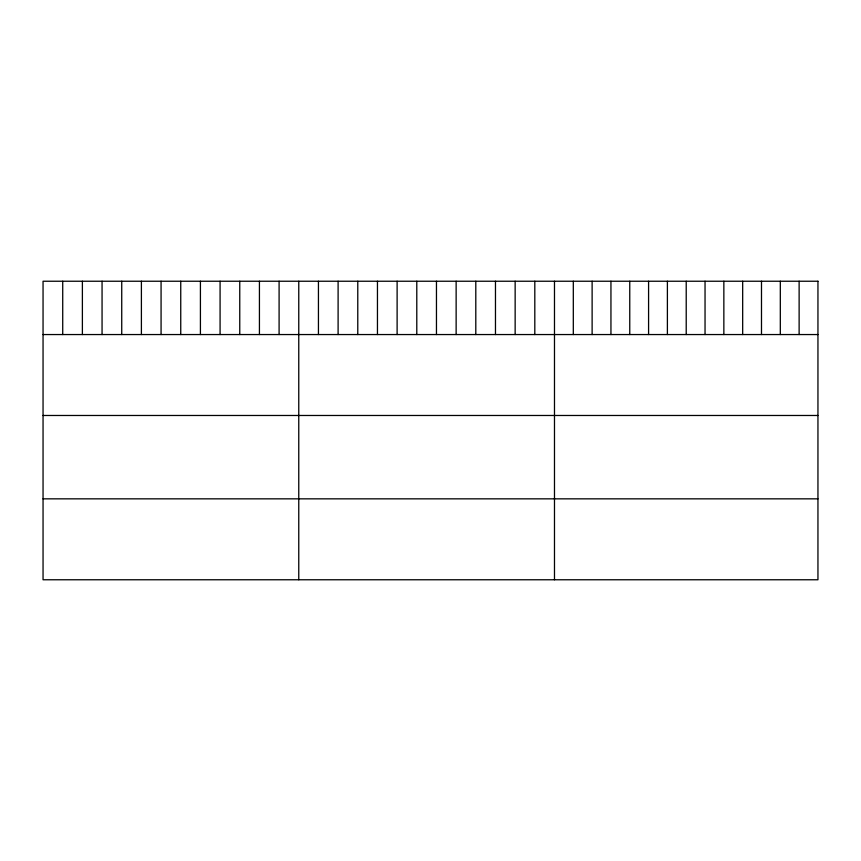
<?xml version="1.0" encoding="UTF-8"?>
<svg xmlns="http://www.w3.org/2000/svg" width="861" height="861" viewBox="0 0 861 861"><rect width="100%" height="100%" fill="white"/><g stroke="black" fill="none" stroke-linecap="round" stroke-linejoin="round"><path stroke-width="1.29" d="M43.05 334.552L817.95 334.552M43.05 415.476L817.95 415.476M43.05 498.842L817.95 498.842M799.126 281.235L799.126 334.552M780.314 281.235L780.314 334.552M761.49 281.235L761.49 334.552M742.677 281.235L742.677 334.552M723.853 281.235L723.853 334.552M705.041 281.235L705.041 334.552M686.217 281.235L686.217 334.552M667.393 281.235L667.393 334.552M648.581 281.235L648.581 334.552M629.757 281.235L629.757 334.552M610.944 281.235L610.944 334.552M592.12 281.235L592.12 334.552M573.308 281.235L573.308 334.552M554.484 281.235L554.484 579.765M534.81 281.235L534.81 334.552M515.147 281.235L515.147 334.552M495.473 281.235L495.473 334.552M475.799 281.235L475.799 334.552M456.136 281.235L456.136 334.552M436.462 281.235L436.462 334.552M416.789 281.235L416.789 334.552M397.115 281.235L397.115 334.552M377.452 281.235L377.452 334.552M357.778 281.235L357.778 334.552M338.104 281.235L338.104 334.552M318.441 281.235L318.441 334.552M298.767 281.235L298.767 579.765M279.093 281.235L279.093 334.552M259.43 281.235L259.43 334.552M239.756 281.235L239.756 334.552M220.082 281.235L220.082 334.552M200.419 281.235L200.419 334.552M180.745 281.235L180.745 334.552M161.072 281.235L161.072 334.552M141.398 281.235L141.398 334.552M121.735 281.235L121.735 334.552M102.061 281.235L102.061 334.552M82.387 281.235L82.387 334.552M62.724 281.235L62.724 334.552M817.95 281.235L43.05 281.235L43.05 579.765L817.95 579.765L817.95 281.235"/></g></svg>
